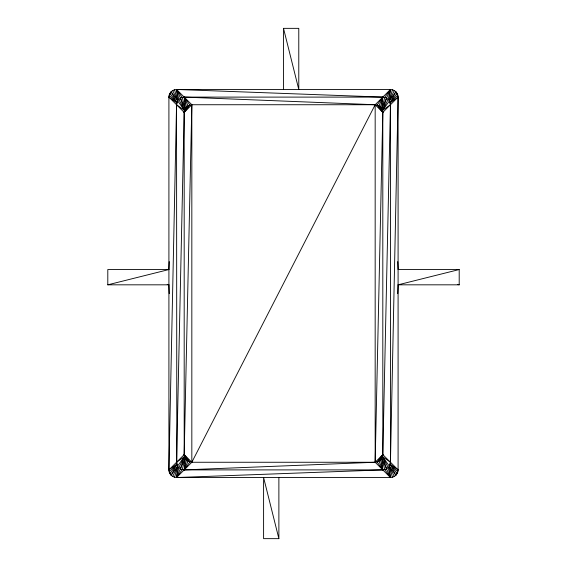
<?xml version="1.0" encoding="UTF-8"?>
<svg xmlns="http://www.w3.org/2000/svg" width="567" height="567" viewBox="0 0 567 567"><rect width="100%" height="100%" fill="white"/><g stroke="black" fill="none" stroke-linecap="round" stroke-linejoin="round"><path stroke-width="0.85" d="M176.55 104.739L184.452 110.402L178.789 99.338L176.55 89.466L185.211 108.559L182.213 97.361L176.55 89.466L177.577 100.926L176.55 104.739L168.909 469.894C168.888 473.984 172.46 477.563 176.55 477.534L390.45 477.534C394.54 477.563 398.112 473.984 398.091 469.894L398.091 97.106C398.112 93.016 394.54 89.437 390.45 89.466L176.55 89.466C172.46 89.437 168.888 93.016 168.909 97.106L168.909 469.894L169.937 473.714L176.812 464.238L176.55 104.739C176.528 100.657 180.1 97.077 184.19 97.106L382.81 97.106C386.9 97.077 390.472 100.657 390.45 104.739L390.45 462.261C390.472 466.343 386.9 469.923 382.81 469.894L176.55 477.534L177.577 466.074L176.55 462.261L184.19 112.379C184.162 108.29 187.741 104.718 191.83 104.739L375.17 104.739C379.259 104.718 382.838 108.29 382.81 112.379L382.81 454.621C382.838 458.71 379.259 462.282 375.17 462.261L184.19 469.894C180.816 469.88 177.705 467.492 176.812 464.238L168.909 469.894L184.19 454.621L191.83 104.739L176.55 89.466L382.81 97.106L381.789 108.559L382.81 112.379L375.17 462.261L390.45 477.534L389.423 466.074L390.45 462.261L398.091 97.106L397.063 93.286L390.188 102.762L398.091 97.106L382.81 112.379L375.17 104.739L184.19 97.106L185.211 108.559L184.19 112.379L184.19 454.621C184.162 458.71 187.741 462.282 191.83 462.261L375.17 462.261L382.81 454.621L390.45 104.739L389.423 100.926L390.45 89.466L375.17 104.739L191.83 462.261L176.55 477.534L178.789 467.662L184.452 456.598L176.55 462.261M397.736 293.663L398.091 284.825L459.199 269.545L459.199 284.825L398.091 284.825M168.909 269.545L107.801 269.545L107.801 284.825L168.909 269.545L169.25 261.6M398.091 469.894L390.188 464.238L397.063 473.714L398.091 469.894L382.81 454.621L381.789 458.441L382.81 469.894L184.19 469.894L185.211 458.441L184.19 454.621L191.83 462.261L191.83 104.739L184.19 112.379L168.909 97.106L169.937 93.286L176.812 102.762L168.909 97.106M184.19 469.894L186.43 460.021L184.19 454.621L189.853 461.999L184.19 469.894L188.01 461.233L184.19 454.621M382.81 97.106L380.57 106.979L382.81 112.379L377.147 105.001L382.81 97.106L378.99 105.767L382.81 112.379M390.45 89.466L381.789 108.559L384.787 97.361L390.45 89.466L388.211 99.338L382.548 110.402L390.45 104.739M174.572 477.279L177.577 466.074L184.452 456.598L180.37 468.874L176.55 477.534L182.213 469.639L185.211 458.441L180.37 468.874M392.428 89.721L389.423 100.926L382.548 110.402L386.63 98.126M170.192 94.016L171.149 91.698L184.452 110.402L180.37 98.126M184.19 112.379L186.43 106.979L184.19 97.106L189.853 105.001L184.19 112.379L188.01 105.767L184.19 97.106M382.81 454.621L380.57 460.021L382.81 469.894L377.147 461.999L382.81 454.621L378.99 461.233L382.81 469.894M390.45 462.261L382.548 456.598L395.851 475.302L396.808 472.984M172.729 476.514L177.577 466.074L171.149 475.302L170.192 472.984M394.271 90.486L389.423 100.926L395.851 91.698L396.808 94.016M171.149 475.302L176.812 464.238L169.172 471.872M395.851 91.698L390.188 102.762L397.828 95.128M283.5 28.35L298.781 28.35L298.781 89.466L283.5 28.35L283.5 89.466M459.199 269.545L398.091 269.545L397.751 261.6M107.801 284.825L168.909 284.825L169.264 293.663M278.879 538.65L263.598 538.65L263.598 477.534L278.879 538.65L278.879 477.534M457.505 284.4L459.199 284.825M167.215 284.4L168.909 284.825M169.172 95.128L176.812 102.762L171.149 91.698M397.828 471.872L390.188 464.238L395.851 475.302M390.45 477.534L384.787 469.639L381.789 458.441L390.45 477.534L388.211 467.662L382.548 456.598L386.63 468.874M394.271 476.514L389.423 466.074L392.428 477.279M172.729 90.486L177.577 100.926L174.572 89.721M375.17 104.739L375.17 462.261"/></g></svg>
